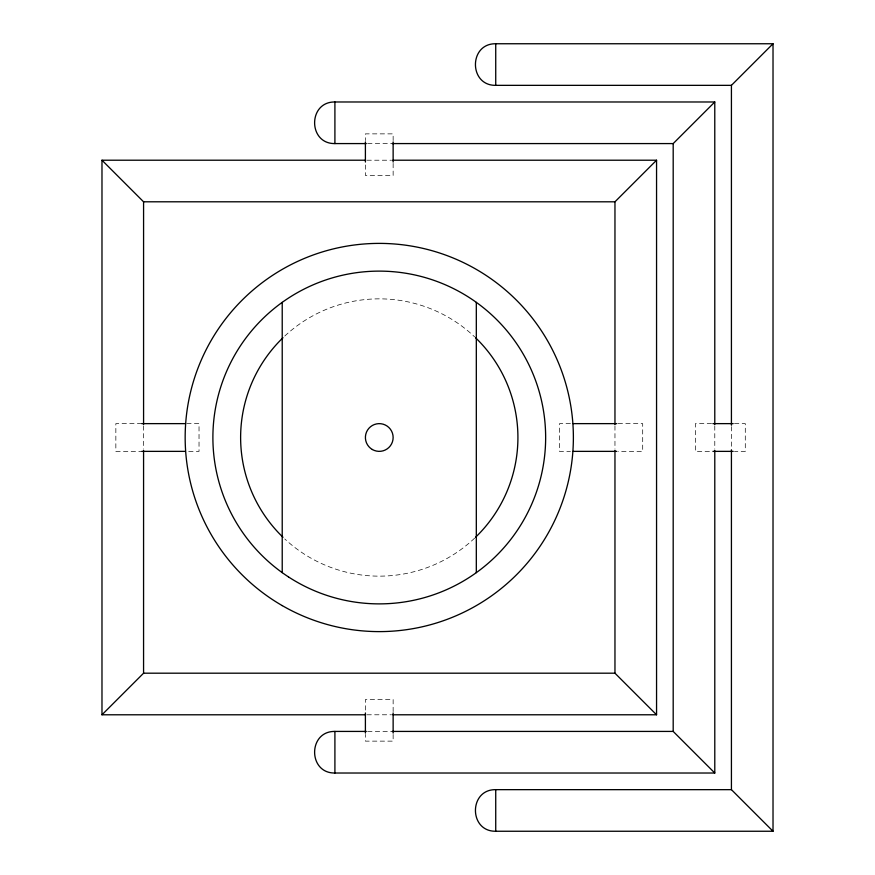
<?xml version="1.0" encoding="UTF-8"?>
<svg xmlns="http://www.w3.org/2000/svg" width="875" height="875" viewBox="0 0 875 875"><rect width="100%" height="100%" fill="white"/><g stroke="black" fill="none" stroke-linecap="round" stroke-linejoin="round"><path stroke-width="0.66" stroke-dasharray="4.38 3.28" d="M367.642 143.577L392.197 143.577M366.975 160.212L391.562 160.212M141.761 423.631L115.85 423.631L115.85 451.369L141.761 451.369M186.758 423.631L199.03 423.631L199.03 451.369L186.758 451.369M570.413 423.631L559.508 423.631L559.508 451.369L570.413 451.369M618.144 423.631L642.698 423.631L642.698 451.369L618.144 451.369M711.561 423.631L695.373 423.631L695.373 451.369L711.561 451.369M734.497 423.631L745.292 423.631L745.292 451.369L734.497 451.369M366.975 714.788L391.562 714.788M367.642 731.423L392.197 731.423M731.423 426.584L731.423 448.416M714.788 425.884L714.788 449.116M614.961 425.884L614.961 449.116M393.137 140.58L393.137 133.864L365.4 133.864L365.4 140.58M393.137 163.384L393.137 175.459L365.4 175.459L365.4 163.384M393.137 711.616L393.137 699.541L365.4 699.541L365.4 711.616M393.137 734.42L393.137 741.136L365.4 741.136L365.4 734.42M143.577 425.884L143.577 449.116M474.644 538.125A138.644 138.644 0 0 1 284.791 538.978M284.791 336.022A138.644 138.644 0 0 1 474.644 336.875"/><path stroke-width="1.31" d="M365.608 714.788L101.981 714.788L143.566 673.203L143.577 450.483M614.961 424.517L614.961 201.808L656.545 160.223L392.93 160.212M392.197 143.577L673.192 143.577L714.777 101.992L714.788 424.517M731.434 85.334L773.008 43.761L495.731 43.75C468.683 43.345 468.683 85.75 495.731 85.345L731.423 85.345L731.423 425.217M714.788 101.981L334.906 101.981C307.858 101.577 307.858 143.981 334.906 143.577L366.275 143.577M366.275 731.423L334.906 731.423C307.858 731.019 307.858 773.423 334.906 773.019L714.788 773.019L714.788 450.483M773.008 831.239L731.434 789.666L495.731 789.655C468.683 789.25 468.683 831.655 495.731 831.25L773.019 831.25L773.019 43.75M101.981 714.788L101.981 160.212L365.608 160.212M101.992 160.223L143.566 201.797L614.961 201.808M141.761 423.631L185.391 423.631M573.147 423.631L616.787 423.631M712.917 423.631L733.152 423.631M141.761 451.369L185.391 451.369M573.147 451.369L616.787 451.369M712.917 451.369L733.152 451.369M143.577 673.192L614.961 673.192L656.545 714.777L392.93 714.788M392.197 731.423L673.192 731.423L714.777 773.008M731.423 449.783L731.423 789.655M673.192 143.577L673.192 731.423M656.556 160.212L656.556 714.788M614.961 450.483L614.961 673.192M495.731 43.75L495.731 85.345M495.731 789.655L495.731 831.25M476.317 302.367L476.317 572.633M393.137 141.914L393.137 162.05M393.137 712.95L393.137 733.086M365.4 141.914L365.4 162.05M365.4 712.95L365.4 733.086M334.906 101.981L334.906 143.577M334.906 731.423L334.906 773.019M282.22 302.367L282.22 572.633M143.577 201.808L143.577 424.517M475.541 337.728A138.644 138.644 0 0 1 475.541 537.272M282.997 537.272A138.644 138.644 0 0 1 282.997 337.728M282.22 605.598A194.097 194.097 0 0 0 573.377 437.5A194.097 194.097 0 0 0 282.22 269.402A194.097 194.097 0 0 0 282.22 605.598M288.498 576.931A166.37 166.37 0 0 0 545.409 446.392A166.37 166.37 0 0 0 303.898 289.177A166.37 166.37 0 0 0 288.498 576.931M372.334 449.509A13.869 13.869 0 0 0 393.137 437.5A13.869 13.869 0 0 0 372.334 425.491A13.869 13.869 0 0 0 372.334 449.509"/></g></svg>
